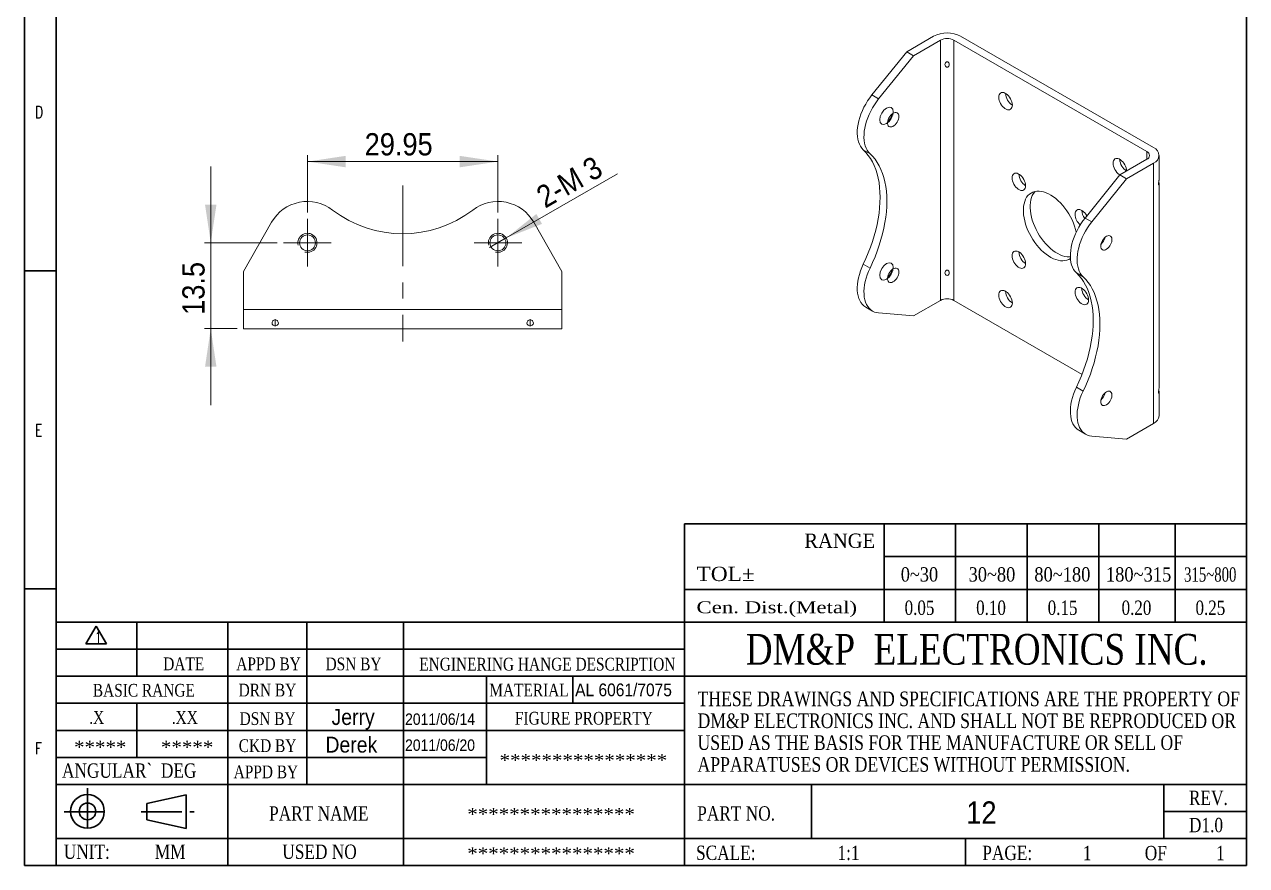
# Model space of a CAD drawing. Header units: millimetres. Extents: x 10 to 202, y 2 to 295.
# Drawn here: x 10 to 202.2, y 2.5 to 134.7 of the extents above; entities that cross this region are included whole.
import ezdxf

# ---------------------------------------------------------------- set-up
doc = ezdxf.new("R2010")
doc.units = ezdxf.units.MM
doc.linetypes.add('CENTER', pattern=[10.16, 6.35, -1.27, 1.27, -1.27])
doc.linetypes.add('CENTERX2', pattern=[20.32, 12.7, -2.54, 2.54, -2.54])
doc.layers.add('SLD-0', color=179, linetype='Continuous')
for name, color, linetype, lineweight in [('中心線2', 1, 'CENTER', 15), ('尺寸標柱線', 3, 'Continuous', 15), ('文字線性', 179, 'Continuous', 15)]:
    doc.layers.add(name, color=color, linetype=linetype, lineweight=lineweight)
doc.styles.add('SLDTEXTSTYLE0', font='GOTHIC.TTF', dxfattribs={"width": 0.913})
doc.styles.add('SLDTEXTSTYLE10', font='times.ttf', dxfattribs={"width": 1.26888})
doc.styles.add('SLDTEXTSTYLE11', font='times.ttf', dxfattribs={"width": 0.786331})
doc.styles.add('SLDTEXTSTYLE12', font='times.ttf', dxfattribs={"width": 0.8})
doc.styles.add('SLDTEXTSTYLE13', font='times.ttf', dxfattribs={"width": 1.090687})
doc.styles.add('SLDTEXTSTYLE14', font='txt_____.ttf', dxfattribs={"width": 0.75})
doc.styles.add('SLDTEXTSTYLE15', font='txt_____.ttf', dxfattribs={"width": 0.7})
doc.styles.add('SLDTEXTSTYLE3', font='times.ttf', dxfattribs={"width": 0.950828})
doc.styles.add('SLDTEXTSTYLE4', font='times.ttf', dxfattribs={"width": 1.081739})
doc.styles.add('SLDTEXTSTYLE5', font='times.ttf', dxfattribs={"width": 0.846979})
doc.styles.add('SLDTEXTSTYLE6', font='times.ttf', dxfattribs={"width": 0.850598})
doc.styles.add('SLDTEXTSTYLE7', font='times.ttf', dxfattribs={"width": 0.853029})
doc.styles.add('SLDTEXTSTYLE8', font='times.ttf', dxfattribs={"width": 0.854773})
doc.styles.add('SLDTEXTSTYLE9', font='times.ttf', dxfattribs={"width": 0.683818})
doc.dimstyles.new('SLDDIMSTYLE10', dxfattribs={"dimtxt": 3.5, "dimasz": 6, "dimexe": 0, "dimexo": 0.0625, "dimgap": 0.875, "dimtad": 2, "dimrnd": 1e-09, "dimzin": 12, "dimdsep": 46, "dimtxsty": 'SLDTEXTSTYLE0', "dimsah": 1, "dimcen": 0.09, "dimadec": 0, "dimazin": 0, "dimtfac": 1, "dimtofl": 0, "dimtmove": 0, "dimatfit": 3, "dimfxl": 0, "dimtolj": 1, "dimtzin": 12, "dimarcsym": 0})
doc.dimstyles.new('SLDDIMSTYLE8', dxfattribs={"dimtxt": 3.5, "dimasz": 6, "dimexe": 0, "dimexo": 0.0625, "dimgap": 0.875, "dimtad": 2, "dimrnd": 1e-09, "dimzin": 12, "dimdsep": 46, "dimtxsty": 'SLDTEXTSTYLE0', "dimsah": 1, "dimcen": 0.09, "dimadec": 0, "dimazin": 0, "dimtfac": 1, "dimtmove": 0, "dimatfit": 3, "dimfxl": 0, "dimtolj": 1, "dimtzin": 12, "dimarcsym": 0})
doc.dimstyles.new('SLDDIMSTYLE9', dxfattribs={"dimtxt": 3.5, "dimasz": 6, "dimexe": 0, "dimexo": 0.0625, "dimgap": 0.875, "dimtad": 2, "dimdec": 1, "dimrnd": 1e-09, "dimzin": 12, "dimdsep": 46, "dimtxsty": 'SLDTEXTSTYLE0', "dimsah": 1, "dimcen": 0.09, "dimadec": 0, "dimazin": 0, "dimtfac": 1, "dimtdec": 1, "dimtofl": 0, "dimtmove": 0, "dimatfit": 3, "dimfxl": 0, "dimtolj": 1, "dimtzin": 12, "dimarcsym": 0})

# ---------------------------------------------------------------- blocks, each defined once
blk = doc.blocks.new('SW_NOTE_1')
at = {"layer": 'SLD-0', "color": 0, "char_height": 2.3, "attachment_point": 1, "style": 'SLDTEXTSTYLE12'}
for s, insert in [('THESE DRAWINGS AND SPECIFICATIONS ARE THE PROPERTY OF', (0, 3.02)), ('DM&P ELECTRONICS INC. AND SHALL NOT BE REPRODUCED OR ', (0, -0.42)), ('USED AS THE BASIS FOR THE MANUFACTURE OR SELL OF ', (0, -3.86)), ('APPARATUSES OR DEVICES WITHOUT PERMISSION.', (0, -7.29))]:
    blk.add_mtext(s, dxfattribs=dict(at, insert=insert))
blk = doc.blocks.new('*D39')
at = {"layer": '尺寸標柱線', "color": 5}
for p, q in [((39.3, 100.39), (39.3, 112.39)), ((49.76, 100.39), (38.3, 100.39)), ((39.3, 100.39), (39.3, 86.89)), ((43.43, 86.89), (38.3, 86.89)), ((39.3, 86.89), (39.3, 74.89))]:
    blk.add_line(p, q, dxfattribs=at)
for points in [[(39.3, 100.39), (40.2, 106.39), (38.4, 106.39)], [(39.3, 86.89), (38.4, 80.89), (40.2, 80.89)]]:
    blk.add_solid(points, dxfattribs=at)
at = {"layer": '尺寸標柱線', "color": 5, "insert": (34.83, 89.06), "char_height": 3.5, "attachment_point": 1, "rotation": 90, "style": 'SLDTEXTSTYLE0'}
blk.add_mtext('13.5', dxfattribs=at)
blk = doc.blocks.new('*D40')
at = {"layer": '尺寸標柱線', "color": 5}
for p, q in [((54.51, 105.14), (54.51, 114.15)), ((84.46, 105.14), (84.46, 114.15)), ((54.51, 113.15), (84.46, 113.15))]:
    blk.add_line(p, q, dxfattribs=at)
for points in [[(54.51, 113.15), (60.51, 112.25), (60.51, 114.05)], [(84.46, 113.15), (78.46, 114.05), (78.46, 112.25)]]:
    blk.add_solid(points, dxfattribs=at)
at = {"layer": '尺寸標柱線', "color": 5, "insert": (63.51, 117.62), "char_height": 3.5, "attachment_point": 1, "style": 'SLDTEXTSTYLE0'}
blk.add_mtext('29.95', dxfattribs=at)
blk = doc.blocks.new('*D41')
at = {"layer": '尺寸標柱線', "color": 5}
for q in [(103.25, 111.24), (83.16, 99.64)]:
    blk.add_line((85.76, 101.14), q, dxfattribs=at)
blk.add_solid([(85.76, 101.14), (91.4, 103.36), (90.5, 104.91)], dxfattribs=at)
at = {"layer": '尺寸標柱線', "color": 5, "char_height": 3.5, "attachment_point": 1, "rotation": 30, "style": 'SLDTEXTSTYLE0'}
for s, insert in [('3', (97.43, 112.98)), ('2-M', (90.14, 108.77))]:
    blk.add_mtext(s, dxfattribs=dict(at, insert=insert))
blk = doc.blocks.new('SW_CENTERMARKSYMBOL_20')
at = {"layer": '中心線2', "color": 0}
for p, q in [((0, 2.5), (0, 3.75)), ((0, 0), (0, 2.5)), ((-2.5, 0), (-3.75, 0)), ((0, 0), (-2.5, 0)), ((0, 0), (0, -2.5)), ((0, 0), (2.5, 0)), ((2.5, 0), (3.75, 0)), ((0, -2.5), (0, -3.75))]:
    blk.add_line(p, q, dxfattribs=at)
blk = doc.blocks.new('SW_CENTERMARKSYMBOL_21')
at = {"layer": '中心線2', "color": 0}
for p, q in [((0, 2.5), (0, 3.75)), ((0, 0), (0, 2.5)), ((-2.5, 0), (-3.75, 0)), ((0, 0), (-2.5, 0)), ((0, 0), (0, -2.5)), ((0, 0), (2.5, 0)), ((2.5, 0), (3.75, 0)), ((0, -2.5), (0, -3.75))]:
    blk.add_line(p, q, dxfattribs=at)

msp = doc.modelspace()

# ---------------------------------------------------------------- linework, layer by layer
at = {"color": 7, "linetype": 'Continuous', "lineweight": 15}
for p, q in [((152.99004, 132.85592), (148.74739, 130.4067)), ((187.56761, 115.34393), (157.23268, 132.85592)), ((149.80805, 129.79439), (154.0507, 132.24361)), ((154.0507, 132.24361), (154.0507, 91.33492)), ((186.50695, 114.73163), (156.17202, 132.24361)), ((156.17202, 132.24361), (156.17202, 91.33492)), ((143.27838, 123.62665), (148.74739, 130.4067)), ((149.80805, 129.79439), (144.33904, 123.01434)), ((149.80805, 129.79439), (148.74739, 130.4067)), ((144.33904, 123.01434), (143.27838, 123.62665)), ((142.98076, 114.39377), (141.9201, 115.00608)), ((186.50695, 113.50702), (182.26431, 111.05779)), ((188.44629, 110.44365), (188.44629, 114.11932)), ((183.32497, 110.44549), (187.56761, 112.89471)), ((187.56761, 71.98601), (187.56761, 112.89471)), ((176.7953, 104.27775), (182.26431, 111.05779)), ((183.32497, 110.44549), (177.85596, 103.66544)), ((183.32497, 110.44549), (182.26431, 111.05779)), ((188.44629, 77.70035), (188.44629, 109.62959)), ((176.7953, 104.27775), (177.85596, 103.66544)), ((48.87056, 103.61959), (44.43373, 95.88524)), ((94.53373, 95.88524), (90.0969, 103.61959)), ((142.98076, 96.40368), (141.9201, 97.01599)), ((44.43373, 89.88524), (44.43373, 95.88524)), ((94.53373, 95.88524), (94.53373, 89.88524)), ((175.43702, 95.65718), (176.49768, 95.04487)), ((154.0507, 91.33492), (149.80805, 88.88569)), ((156.17202, 91.33492), (176.32454, 79.70111)), ((94.53373, 89.88524), (44.43373, 89.88524)), ((44.43373, 86.88524), (44.43373, 89.88524)), ((94.53373, 89.88524), (94.53373, 86.88524)), ((142.31568, 90.25841), (143.37634, 89.64611)), ((144.33904, 89.35135), (149.80805, 88.88569)), ((94.53373, 86.88524), (44.43373, 86.88524)), ((175.43702, 77.66709), (176.49768, 77.05478)), ((188.44629, 73.21063), (188.44629, 76.88632)), ((187.56761, 71.98601), (183.32497, 69.53679)), ((175.8326, 70.90951), (176.89326, 70.2972)), ((177.85596, 70.00245), (183.32497, 69.53679))]:
    msp.add_line(p, q, dxfattribs=at)
at = {"color": 8, "linetype": 'Continuous', "lineweight": 15}
for p, q in [((186.50695, 113.50701), (186.50695, 114.73163)), ((49.43373, 87.33382), (49.43373, 88.30717)), ((89.53373, 87.33382), (89.53373, 88.30717))]:
    msp.add_line(p, q, dxfattribs=at)
at = {"color": 7, "linetype": 'Continuous', "lineweight": 15, "flags": 128}
for points in [[(141.9201, 115.00608), (141.68391, 115.25994), (141.47895, 115.55471), (141.30688, 115.888), (141.16906, 116.25714), (141.06662, 116.65915), (141.00038, 117.09081), (140.97087, 117.54863), (140.97832, 118.02894), (141.02269, 118.52787), (141.1036, 119.0414), (141.22041, 119.56541), (141.37219, 120.09567), (141.5577, 120.62793), (141.77546, 121.15789), (142.02371, 121.6813), (142.30046, 122.19394), (142.60348, 122.69169), (142.93033, 123.17055), (143.27838, 123.62665)], [(144.33904, 123.01434), (143.99099, 122.55824), (143.66414, 122.07939), (143.36112, 121.58164), (143.08437, 121.06899), (142.83612, 120.54559), (142.61836, 120.01562), (142.43285, 119.48337), (142.28107, 118.9531), (142.16426, 118.42909), (142.08335, 117.91556), (142.03898, 117.41663), (142.03153, 116.93633), (142.06104, 116.4785), (142.12728, 116.04685), (142.22972, 115.64483), (142.36754, 115.27569), (142.53961, 114.9424), (142.74457, 114.64764), (142.98076, 114.39377)], [(165.3644, 122.03772), (165.34634, 121.82308), (165.29278, 121.63661), (165.20554, 121.48465), (165.08758, 121.37237), (164.94293, 121.3036), (164.77652, 121.28069), (164.59401, 121.3044), (164.40161, 121.37394), (164.20588, 121.48693), (164.01348, 121.63953), (163.83097, 121.82654), (163.66455, 122.0416), (163.51991, 122.27737), (163.40195, 122.52583), (163.31471, 122.77853), (163.26114, 123.02684), (163.24308, 123.26233), (163.26114, 123.47696), (163.31471, 123.66343), (163.40195, 123.8154), (163.51991, 123.92767), (163.66455, 123.99644), (163.83097, 124.01936), (164.01348, 123.99564), (164.20588, 123.92611), (164.40161, 123.81311), (164.59401, 123.66051), (164.77652, 123.4735), (164.94293, 123.25845), (165.08758, 123.02267), (165.20554, 122.77421), (165.29278, 122.52152), (165.34634, 122.2732), (165.3644, 122.03772)], [(147.50996, 120.24108), (147.49186, 120.43609), (147.43833, 120.60223), (147.35153, 120.7327), (147.23504, 120.82215), (147.09362, 120.86692), (146.93305, 120.86518), (146.75992, 120.81699), (146.58131, 120.72434), (146.40453, 120.59102), (146.23682, 120.42248), (146.08504, 120.22562), (145.95542, 120.0085), (145.85325, 119.78002), (145.78273, 119.54952), (145.74673, 119.32644), (145.74673, 119.11993), (145.78273, 118.93841), (145.85325, 118.78935), (145.95542, 118.67882), (146.08504, 118.61137), (146.23682, 118.58974), (146.40453, 118.61483), (146.58131, 118.68561), (146.75992, 118.79918), (146.93305, 118.9509), (147.09362, 119.13454), (147.23504, 119.34259), (147.35153, 119.56654), (147.43833, 119.79722), (147.49186, 120.02517), (147.50996, 120.24108)], [(141.9201, 97.01599), (142.32989, 97.90486), (142.70826, 98.80044), (143.05409, 99.70005), (143.36633, 100.60102), (143.64406, 101.50066), (143.88646, 102.39629), (144.0928, 103.28525), (144.26246, 104.1649), (144.39496, 105.0326), (144.48987, 105.88578), (144.54694, 106.7219), (144.56598, 107.53847), (144.54694, 108.33305), (144.48987, 109.10329), (144.39496, 109.84688), (144.26246, 110.56161), (144.0928, 111.24536), (143.88646, 111.89609), (143.64406, 112.51185), (143.36633, 113.09083), (143.05409, 113.63129), (142.70826, 114.13162), (142.32989, 114.59034), (141.9201, 115.00608)], [(142.98076, 114.39377), (143.39055, 113.97804), (143.76892, 113.51932), (144.11475, 113.01898), (144.42699, 112.47852), (144.70472, 111.89955), (144.94712, 111.28378), (145.15346, 110.63305), (145.32313, 109.9493), (145.45562, 109.23457), (145.55053, 108.49098), (145.6076, 107.72075), (145.62664, 106.92616), (145.6076, 106.1096), (145.55053, 105.27348), (145.45562, 104.42029), (145.32313, 103.55259), (145.15346, 102.67295), (144.94712, 101.78399), (144.70472, 100.88835), (144.42699, 99.98871), (144.11475, 99.08775), (143.76892, 98.18813), (143.39055, 97.29256), (142.98076, 96.40368)], [(182.26377, 111.05711), (182.16645, 111.11852), (181.97405, 111.27112), (181.79154, 111.45813), (181.62512, 111.67318), (181.48048, 111.90896), (181.36252, 112.15742), (181.27528, 112.41011), (181.22171, 112.65843), (181.20365, 112.89391), (181.22171, 113.10855), (181.27528, 113.29502), (181.36252, 113.44698), (181.48048, 113.55926), (181.62512, 113.62802), (181.79154, 113.65094), (181.97405, 113.62723), (182.16645, 113.55769), (182.36218, 113.4447), (182.55458, 113.2921), (182.73709, 113.10508), (182.9035, 112.89003), (183.04815, 112.65426), (183.1661, 112.40579), (183.25335, 112.1531), (183.30691, 111.90478), (183.32497, 111.6693)], [(165.32911, 110.58569), (165.34716, 110.80033), (165.40073, 110.9868), (165.48797, 111.13876), (165.60593, 111.25104), (165.75057, 111.31981), (165.91699, 111.34272), (166.0995, 111.31901), (166.2919, 111.24947), (166.48763, 111.13648), (166.68003, 110.98388), (166.86254, 110.79687), (167.02896, 110.58181), (167.1736, 110.34604), (167.29156, 110.09758), (167.3788, 109.84488), (167.43237, 109.59657), (167.45043, 109.36108), (167.43237, 109.14645), (167.3788, 108.95998), (167.29156, 108.80802), (167.1736, 108.69574), (167.02896, 108.62697), (166.86254, 108.60405), (166.68003, 108.62777), (166.48763, 108.69731), (166.2919, 108.8103), (166.0995, 108.9629), (165.91699, 109.14991), (165.75057, 109.36497), (165.60593, 109.60074), (165.48797, 109.8492), (165.40073, 110.10189), (165.34716, 110.35021), (165.32911, 110.58569)], [(174.49978, 97.94012), (174.23534, 97.78099), (173.94138, 97.66143), (173.62587, 97.58639), (173.2914, 97.55649), (172.94077, 97.57196), (172.57686, 97.63269), (172.2027, 97.73817), (171.82139, 97.88753), (171.43609, 98.07953), (171.04998, 98.31257), (170.66628, 98.58474), (170.28815, 98.89376), (169.91874, 99.23709), (169.5611, 99.61187), (169.21819, 100.015), (168.89287, 100.44314), (168.58781, 100.89275), (168.30556, 101.36009), (168.04845, 101.84129), (167.81861, 102.33238), (167.61794, 102.82927), (167.44811, 103.32785), (167.31053, 103.82399), (167.20634, 104.31358), (167.13639, 104.79256), (167.10127, 105.25696), (167.10127, 105.70293), (167.13639, 106.12678), (167.20634, 106.525), (167.31053, 106.89429), (167.44811, 107.23158), (167.61794, 107.53408), (167.81861, 107.79929), (168.04845, 108.025), (168.30556, 108.20935), (168.58781, 108.35081), (168.89287, 108.44821), (169.21819, 108.50074), (169.5611, 108.50796), (169.91874, 108.46982), (170.28815, 108.38663), (170.66628, 108.25908), (171.04998, 108.08822), (171.43609, 107.87548), (171.82139, 107.62261), (172.2027, 107.33172), (172.57686, 107.00521), (172.94077, 106.64578), (173.2914, 106.25642), (173.62587, 105.84035), (173.94138, 105.40102), (174.23534, 104.94208), (174.5053, 104.46731), (174.74903, 103.98066), (174.96451, 103.48616), (175.14995, 102.98791), (175.30381, 102.49003), (175.40985, 102.06553)], [(174.48841, 98.17535), (174.35206, 98.16879), (174.00143, 98.18427), (173.63752, 98.245), (173.26336, 98.35048), (172.88205, 98.49984), (172.49675, 98.69183), (172.11064, 98.92488), (171.72694, 99.19704), (171.34881, 99.50607), (170.9794, 99.84939), (170.62176, 100.22417), (170.27885, 100.6273), (169.95353, 101.05545), (169.64847, 101.50505), (169.36622, 101.97239), (169.10911, 102.4536), (168.87927, 102.94468), (168.6786, 103.44157), (168.50877, 103.94015), (168.37119, 104.43629), (168.267, 104.92588), (168.19705, 105.40486), (168.16193, 105.86926), (168.16193, 106.31524), (168.19705, 106.73909), (168.267, 107.13731), (168.37119, 107.50659), (168.50877, 107.84388), (168.6786, 108.14639), (168.87927, 108.41159), (168.91732, 108.45388)], [(175.43702, 95.65718), (175.20083, 95.91104), (174.99587, 96.2058), (174.82379, 96.5391), (174.68598, 96.90823), (174.58354, 97.31025), (174.5173, 97.7419), (174.48779, 98.19973), (174.49524, 98.68003), (174.5396, 99.17896), (174.62052, 99.6925), (174.73733, 100.2165), (174.88911, 100.74677), (175.07462, 101.27902), (175.29238, 101.80899), (175.54063, 102.3324), (175.81738, 102.84504), (176.1204, 103.34279), (176.44725, 103.82164), (176.7953, 104.27775)], [(175.2286, 104.87084), (175.24666, 105.08547), (175.30022, 105.27194), (175.38747, 105.42391), (175.50542, 105.53618), (175.65007, 105.60495), (175.81648, 105.62787), (175.999, 105.60415), (176.19139, 105.53462), (176.38713, 105.42162), (176.57952, 105.26902), (176.76204, 105.08201), (176.92845, 104.86696), (177.0731, 104.63118), (177.07603, 104.62577)], [(177.85596, 103.66544), (177.50791, 103.20934), (177.18106, 102.73048), (176.87804, 102.23273), (176.60129, 101.72009), (176.35304, 101.19668), (176.13528, 100.66672), (175.94976, 100.13446), (175.79799, 99.6042), (175.68118, 99.08019), (175.60026, 98.56666), (175.5559, 98.06773), (175.54845, 97.58742), (175.57796, 97.1296), (175.6442, 96.69794), (175.74664, 96.29593), (175.88445, 95.92679), (176.05653, 95.5935), (176.26149, 95.29873), (176.49768, 95.04487)], [(179.25911, 99.87166), (179.2772, 100.08757), (179.33074, 100.31552), (179.41753, 100.5462), (179.53403, 100.77015), (179.67545, 100.9782), (179.83601, 101.16184), (180.00915, 101.31356), (180.18776, 101.42713), (180.36454, 101.49791), (180.53225, 101.523), (180.68402, 101.50137), (180.81364, 101.43392), (180.91581, 101.32339), (180.98634, 101.17433), (181.02234, 100.99281), (181.02234, 100.7863), (180.98634, 100.56322), (180.91581, 100.33272), (180.81364, 100.10424), (180.68402, 99.88712), (180.53225, 99.69026), (180.36454, 99.52172), (180.18776, 99.3884), (180.00915, 99.29575), (179.83601, 99.24756), (179.67545, 99.24582), (179.53403, 99.29059), (179.41753, 99.38004), (179.33074, 99.51051), (179.2772, 99.67665), (179.25911, 99.87166)], [(165.32911, 98.33758), (165.34716, 98.55222), (165.40073, 98.73869), (165.48797, 98.89065), (165.60593, 99.00293), (165.75057, 99.07169), (165.91699, 99.09461), (166.0995, 99.0709), (166.2919, 99.00136), (166.48763, 98.88837), (166.68003, 98.73577), (166.86254, 98.54875), (167.02896, 98.3337), (167.1736, 98.09793), (167.29156, 97.84946), (167.3788, 97.59677), (167.43237, 97.34846), (167.45043, 97.11297), (167.43237, 96.89834), (167.3788, 96.71187), (167.29156, 96.5599), (167.1736, 96.44763), (167.02896, 96.37886), (166.86254, 96.35594), (166.68003, 96.37966), (166.48763, 96.44919), (166.2919, 96.56219), (166.0995, 96.71479), (165.91699, 96.9018), (165.75057, 97.11685), (165.60593, 97.35263), (165.48797, 97.60109), (165.40073, 97.85378), (165.34716, 98.1021), (165.32911, 98.33758)], [(142.31568, 90.25841), (142.30046, 90.26728), (142.02371, 90.46039), (141.77546, 90.69718), (141.5577, 90.97572), (141.37219, 91.29379), (141.22041, 91.64882), (141.1036, 92.03796), (141.02269, 92.45807), (140.97832, 92.90578), (140.97087, 93.37748), (141.00038, 93.86938), (141.06662, 94.37751), (141.16906, 94.8978), (141.30688, 95.42606), (141.47895, 95.95803), (141.68391, 96.48943), (141.9201, 97.01599)], [(142.98076, 96.40368), (142.74457, 95.87712), (142.53961, 95.34572), (142.36754, 94.81375), (142.22972, 94.2855), (142.12728, 93.76521), (142.06104, 93.25707), (142.03153, 92.76517), (142.03898, 92.29347), (142.08335, 91.84577), (142.16426, 91.42565), (142.28107, 91.03652), (142.43285, 90.68148), (142.61836, 90.36342), (142.83612, 90.08487), (143.08437, 89.84809), (143.36112, 89.65498), (143.66414, 89.50708), (143.99099, 89.4056), (144.33904, 89.35135)], [(147.50996, 95.78568), (147.49186, 95.9807), (147.43833, 96.14684), (147.35153, 96.2773), (147.23504, 96.36675), (147.09362, 96.41152), (146.93305, 96.40978), (146.75992, 96.3616), (146.58131, 96.26895), (146.40453, 96.13562), (146.23682, 95.96708), (146.08504, 95.77022), (145.95542, 95.55311), (145.85325, 95.32462), (145.78273, 95.09412), (145.74673, 94.87105), (145.74673, 94.66453), (145.78273, 94.48302), (145.85325, 94.33395), (145.95542, 94.22342), (146.08504, 94.15597), (146.23682, 94.13434), (146.40453, 94.15943), (146.58131, 94.23022), (146.75992, 94.34379), (146.93305, 94.4955), (147.09362, 94.67914), (147.23504, 94.8872), (147.35153, 95.11114), (147.43833, 95.34182), (147.49186, 95.56977), (147.50996, 95.78568)], [(175.43702, 77.66709), (175.84681, 78.55596), (176.22518, 79.45154), (176.571, 80.35115), (176.88324, 81.25211), (177.16098, 82.15175), (177.40338, 83.04739), (177.60971, 83.93635), (177.77938, 84.81599), (177.91187, 85.6837), (178.00679, 86.53688), (178.06386, 87.373), (178.0829, 88.18956), (178.06386, 88.98415), (178.00679, 89.75438), (177.91187, 90.49797), (177.77938, 91.21271), (177.60971, 91.89645), (177.40338, 92.54718), (177.16098, 93.16295), (176.88324, 93.74192), (176.571, 94.28239), (176.22518, 94.78272), (175.84681, 95.24144), (175.43702, 95.65718)], [(176.49768, 95.04487), (176.90747, 94.62913), (177.28584, 94.17041), (177.63166, 93.67008), (177.9439, 93.12962), (178.22164, 92.55064), (178.46404, 91.93488), (178.67037, 91.28415), (178.84004, 90.6004), (178.97253, 89.88567), (179.06745, 89.14208), (179.12452, 88.37184), (179.14356, 87.57726), (179.12452, 86.76069), (179.06745, 85.92457), (178.97253, 85.07139), (178.84004, 84.20369), (178.67037, 83.32404), (178.46404, 82.43508), (178.22164, 81.53945), (177.9439, 80.63981), (177.63166, 79.73884), (177.28584, 78.83923), (176.90747, 77.94365), (176.49768, 77.05478)], [(165.3644, 90.92751), (165.34634, 90.71288), (165.29278, 90.52641), (165.20554, 90.37444), (165.08758, 90.26217), (164.94293, 90.1934), (164.77652, 90.17048), (164.59401, 90.1942), (164.40161, 90.26373), (164.20588, 90.37673), (164.01348, 90.52933), (163.83097, 90.71634), (163.66455, 90.93139), (163.51991, 91.16717), (163.40195, 91.41563), (163.31471, 91.66832), (163.26114, 91.91664), (163.24308, 92.15212), (163.26114, 92.36676), (163.31471, 92.55323), (163.40195, 92.70519), (163.51991, 92.81747), (163.66455, 92.88623), (163.83097, 92.90915), (164.01348, 92.88544), (164.20588, 92.8159), (164.40161, 92.70291), (164.59401, 92.55031), (164.77652, 92.3633), (164.94293, 92.14824), (165.08758, 91.91247), (165.20554, 91.664), (165.29278, 91.41131), (165.34634, 91.163), (165.3644, 90.92751)], [(175.2286, 92.62273), (175.24666, 92.83736), (175.30022, 93.02383), (175.38747, 93.17579), (175.50542, 93.28807), (175.65007, 93.35684), (175.81648, 93.37975), (175.999, 93.35604), (176.19139, 93.2865), (176.38713, 93.17351), (176.57952, 93.02091), (176.76204, 92.8339), (176.92845, 92.61884), (177.0731, 92.38307), (177.19105, 92.13461), (177.2783, 91.88191), (177.33186, 91.6336), (177.34992, 91.39811), (177.33186, 91.18348), (177.2783, 90.99701), (177.19105, 90.84505), (177.0731, 90.73277), (176.92845, 90.664), (176.76204, 90.64109), (176.57952, 90.6648), (176.38713, 90.73434), (176.19139, 90.84733), (175.999, 90.99993), (175.81648, 91.18694), (175.65007, 91.402), (175.50542, 91.63777), (175.38747, 91.88623), (175.30022, 92.13893), (175.24666, 92.38724), (175.2286, 92.62273)], [(175.8326, 70.90951), (175.81738, 70.91838), (175.54063, 71.11149), (175.29238, 71.34827), (175.07462, 71.62682), (174.88911, 71.94489), (174.73733, 72.29992), (174.62052, 72.68905), (174.5396, 73.10917), (174.49524, 73.55687), (174.48779, 74.02857), (174.5173, 74.52047), (174.58354, 75.02861), (174.68598, 75.5489), (174.82379, 76.07715), (174.99587, 76.60912), (175.20083, 77.14052), (175.43702, 77.66709)], [(176.49768, 77.05478), (176.26149, 76.52822), (176.05653, 75.99681), (175.88445, 75.46485), (175.74664, 74.93659), (175.6442, 74.4163), (175.57796, 73.90817), (175.54845, 73.41627), (175.5559, 72.94457), (175.60026, 72.49686), (175.68118, 72.07675), (175.79799, 71.68761), (175.94976, 71.33258), (176.13528, 71.01451), (176.35304, 70.73597), (176.60129, 70.49918), (176.87804, 70.30607), (177.18106, 70.15818), (177.50791, 70.0567), (177.85596, 70.00245)], [(179.25911, 75.41627), (179.2772, 75.63217), (179.33074, 75.86013), (179.41753, 76.0908), (179.53403, 76.31475), (179.67545, 76.5228), (179.83601, 76.70645), (180.00915, 76.85816), (180.18776, 76.97173), (180.36454, 77.04251), (180.53225, 77.0676), (180.68402, 77.04598), (180.81364, 76.97852), (180.91581, 76.868), (180.98634, 76.71893), (181.02234, 76.53742), (181.02234, 76.3309), (180.98634, 76.10782), (180.91581, 75.87732), (180.81364, 75.64884), (180.68402, 75.43172), (180.53225, 75.23487), (180.36454, 75.06632), (180.18776, 74.933), (180.00915, 74.84035), (179.83601, 74.79217), (179.67545, 74.79042), (179.53403, 74.83519), (179.41753, 74.92464), (179.33074, 75.05511), (179.2772, 75.22125), (179.25911, 75.41627)]]:
    msp.add_lwpolyline(points, dxfattribs=at)
at = {"color": 7, "linetype": 'Continuous', "lineweight": 0, "flags": 128}
for points in [[(144.50475, 119.73082), (144.58549, 119.30872), (144.81541, 119.04409), (145.15952, 118.97723), (145.56541, 119.11832), (145.97131, 119.44587), (146.31541, 119.91002), (146.54534, 120.44011), (146.62607, 120.95543), (146.54534, 121.37754), (146.31541, 121.64217), (145.97131, 121.70903), (145.56541, 121.56794), (145.15952, 121.24039), (144.81541, 120.77623), (144.58549, 120.24615), (144.50475, 119.73082)], [(144.50475, 95.27543), (144.58549, 94.85332), (144.81541, 94.58869), (145.15952, 94.52183), (145.56541, 94.66292), (145.97131, 94.99047), (146.31541, 95.45462), (146.54534, 95.98471), (146.62607, 96.50004), (146.54534, 96.92214), (146.31541, 97.18677), (145.97131, 97.25363), (145.56541, 97.11254), (145.15952, 96.78499), (144.81541, 96.32084), (144.58549, 95.79075), (144.50475, 95.27543)]]:
    msp.add_lwpolyline(points, dxfattribs=at)
at = {"color": 7, "linetype": 'Continuous', "lineweight": 15}
for centre in [(54.50873, 100.38524), (84.45873, 100.38524)]:
    msp.add_circle(centre, 1.25, dxfattribs=at)
for centre, radius, start, end in [((155.11136, 128.76178), 4.61107, 62.6096835, 117.3903114), ((155.11136, 130.19655), 2.30553, 62.609684, 117.3903108), ((166.56898, 123.95772), 2.26676, 182.0955042, 237.8991304), ((144.44876, 120.98776), 2.01351, 310.8207487, 349.1845858), ((187.10283, 114.11932), 1.30985, 290.7833511, 69.2166026), ((184.52978, 113.58939), 2.26699, 182.0974418, 237.8703005), ((186.27456, 114.11932), 0.65492, 290.7833103, 69.2166435), ((168.67749, 111.29407), 2.28974, 182.4047065, 237.595304), ((54.50873, 100.38524), 6.5, 52.4776423, 150.1591594), ((84.45873, 100.38524), 6.5, 29.8408406, 127.5223577), ((69.48373, 119.88528), 18.08663, 232.4776423, 307.5223577), ((177.58077, 104.9934), 2.35536, 182.9828667, 229.0872838), ((178.56744, 105.5848), 2.28044, 182.555049, 216.9354263), ((177.9611, 101.6415), 2.01851, 310.8700986, 349.135236), ((168.67749, 99.04596), 2.28974, 182.404689, 237.5953111), ((144.44873, 96.53238), 2.01355, 310.8211532, 349.1842142), ((166.56898, 92.84751), 2.26676, 182.0954958, 237.8991388), ((178.57698, 93.3311), 2.28974, 182.4046748, 237.5953151), ((155.11136, 89.28785), 2.30553, 62.609684, 117.3903108), ((177.96109, 77.18611), 2.01852, 310.8702414, 349.135126), ((186.93845, 73.36499), 1.51573, 294.5250696, 354.1546113)]:
    msp.add_arc(centre, radius, start, end, dxfattribs=at)
at = {"color": 7, "linetype": 'Continuous', "lineweight": 0}
for centre in [(54.50873, 100.38524), (84.45873, 100.38524)]:
    msp.add_arc(centre, 1.5, 255, 195, dxfattribs=at)
at = {"color": 7, "linetype": 'Continuous', "lineweight": 15}
for points, knots in [([(154.76723, 128.39144), (154.76723, 128.48266), (154.79084, 128.5779), (154.87442, 128.70573), (154.91091, 128.74536), (155.00063, 128.80403), (155.05529, 128.82288), (155.16815, 128.82273), (155.22291, 128.80379), (155.31351, 128.74394), (155.34925, 128.70445), (155.43151, 128.5781), (155.45547, 128.48283), (155.45549, 128.39144)], [0, 0, 0, 0, 0.25, 0.25, 0.375, 0.375, 0.5, 0.5, 0.625, 0.625, 0.75, 0.75, 1, 1, 1, 1]), ([(155.45549, 128.39144), (155.4555, 128.29993), (155.43155, 128.21239), (155.34933, 128.10308), (155.31379, 128.07035), (155.22325, 128.02141), (155.16825, 128.00644), (155.0566, 128.00609), (155.00141, 128.02072), (154.91047, 128.06917), (154.8742, 128.10218), (154.79099, 128.2123), (154.76723, 128.3001), (154.76723, 128.39144)], [0, 0, 0, 0, 0.25, 0.25, 0.375, 0.375, 0.5, 0.5, 0.625, 0.625, 0.75, 0.75, 1, 1, 1, 1]), ([(188.36628, 109.63929), (188.36725, 109.67549), (188.36919, 109.74781), (188.38484, 109.89101), (188.40983, 110.06886), (188.43202, 110.22767), (188.44289, 110.34716), (188.44663, 110.40979), (188.44595, 110.43776), (188.44581, 110.44365)], [0, 0, 0, 0, 0.131517598, 0.26274491, 0.451246253, 0.706248953, 0.835873059, 0.965463342, 1, 1, 1, 1]), ([(188.40533, 110.03649), (188.40689, 110.02536), (188.41788, 109.94685), (188.4323, 109.84093), (188.4431, 109.72615), (188.44698, 109.64515), (188.44573, 109.57671), (188.43946, 109.52226), (188.42861, 109.48386), (188.4107, 109.45896), (188.38837, 109.47221), (188.36959, 109.53814), (188.36735, 109.60641), (188.36628, 109.63929)], [0, 0, 0, 0, 0.02381993, 0.167977375, 0.252265391, 0.336529311, 0.420785755, 0.505053039, 0.589345023, 0.672787633, 0.816505679, 0.91163103, 1, 1, 1, 1]), ([(154.76723, 95.64815), (154.76723, 95.73937), (154.79084, 95.83462), (154.87442, 95.96244), (154.91091, 96.00207), (155.00063, 96.06074), (155.05529, 96.0796), (155.16815, 96.07944), (155.22291, 96.0605), (155.31351, 96.00065), (155.34925, 95.96116), (155.43151, 95.83481), (155.45547, 95.73954), (155.45549, 95.64815)], [0, 0, 0, 0, 0.25, 0.25, 0.375, 0.375, 0.5, 0.5, 0.625, 0.625, 0.75, 0.75, 1, 1, 1, 1]), ([(155.45549, 95.64815), (155.4555, 95.55664), (155.43155, 95.4691), (155.34933, 95.35979), (155.31379, 95.32706), (155.22325, 95.27812), (155.16825, 95.26316), (155.0566, 95.2628), (155.00141, 95.27743), (154.91047, 95.32588), (154.8742, 95.35889), (154.79099, 95.46902), (154.76723, 95.55681), (154.76723, 95.64815)], [0, 0, 0, 0, 0.25, 0.25, 0.375, 0.375, 0.5, 0.5, 0.625, 0.625, 0.75, 0.75, 1, 1, 1, 1]), ([(49.43373, 87.33382), (49.35406, 87.33382), (49.27736, 87.34795), (49.14687, 87.3969), (49.09419, 87.43082), (48.9711, 87.54982), (48.93373, 87.65241), (48.93373, 87.87544), (48.97107, 87.9979), (49.09532, 88.16012), (49.14806, 88.20975), (49.27747, 88.28386), (49.35563, 88.30717), (49.43373, 88.30717)], [0, 0, 0, 0, 0.125, 0.125, 0.25, 0.25, 0.5, 0.5, 0.75, 0.75, 0.875, 0.875, 1, 1, 1, 1]), ([(49.43373, 88.30717), (49.5118, 88.30717), (49.59016, 88.28378), (49.71944, 88.2097), (49.77274, 88.15948), (49.89658, 87.99736), (49.93372, 87.87548), (49.93374, 87.65247), (49.89635, 87.54944), (49.77229, 87.43006), (49.71991, 87.3966), (49.59011, 87.34801), (49.51337, 87.33383), (49.43373, 87.33382)], [0, 0, 0, 0, 0.125, 0.125, 0.25, 0.25, 0.5, 0.5, 0.75, 0.75, 0.875, 0.875, 1, 1, 1, 1]), ([(89.53373, 87.33382), (89.45406, 87.33382), (89.37736, 87.34795), (89.24687, 87.3969), (89.19419, 87.43082), (89.0711, 87.54982), (89.03373, 87.65241), (89.03373, 87.87544), (89.07107, 87.9979), (89.19532, 88.16012), (89.24806, 88.20975), (89.37747, 88.28386), (89.45563, 88.30717), (89.53373, 88.30717)], [0, 0, 0, 0, 0.125, 0.125, 0.25, 0.25, 0.5, 0.5, 0.75, 0.75, 0.875, 0.875, 1, 1, 1, 1]), ([(89.53373, 88.30717), (89.6118, 88.30717), (89.69016, 88.28378), (89.81944, 88.2097), (89.87274, 88.15948), (89.99658, 87.99736), (90.03372, 87.87548), (90.03374, 87.65247), (89.99635, 87.54944), (89.87229, 87.43006), (89.81991, 87.3966), (89.69011, 87.34801), (89.61337, 87.33383), (89.53373, 87.33382)], [0, 0, 0, 0, 0.125, 0.125, 0.25, 0.25, 0.5, 0.5, 0.75, 0.75, 0.875, 0.875, 1, 1, 1, 1]), ([(188.36628, 76.89601), (188.36725, 76.93215), (188.36918, 77.00436), (188.3848, 77.14739), (188.40977, 77.32514), (188.43196, 77.48392), (188.44286, 77.60342), (188.44662, 77.66621), (188.44595, 77.69433), (188.4458, 77.70035)], [0, 0, 0, 0, 0.131336184, 0.262376783, 0.450767169, 0.705634094, 0.835188926, 0.964709013, 1, 1, 1, 1]), ([(188.40533, 77.29322), (188.40686, 77.28227), (188.41782, 77.20398), (188.43222, 77.09825), (188.44305, 76.98348), (188.44696, 76.90244), (188.44576, 76.83395), (188.43954, 76.77941), (188.42873, 76.74085), (188.41083, 76.71569), (188.38848, 76.72872), (188.36961, 76.79456), (188.36736, 76.86298), (188.36628, 76.89601)], [0, 0, 0, 0, 0.023432379, 0.167464443, 0.251691043, 0.335891029, 0.420085893, 0.504291097, 0.588520412, 0.672082387, 0.816025544, 0.911211586, 1, 1, 1, 1])]:
    msp.add_open_spline(points, degree=3, knots=knots, dxfattribs=at)
at = {"layer": 'SLD-0', "color": 7, "linetype": 'Continuous', "lineweight": 30}
for p, q in [((10, 294.5), (10, 2.5)), ((10, 96), (15, 96)), ((113.8, 56.2082), (202.2, 56.2082)), ((113.8, 56.2082), (113.8, 40.75)), ((145.2, 56.2082), (145.2, 40.75)), ((156.45, 56.2082), (156.45, 40.75)), ((167.7, 56.2082), (167.7, 40.75)), ((178.95, 56.2082), (178.95, 40.75)), ((190.95, 56.2082), (190.95, 40.75)), ((145.2, 51.05547), (202.2, 51.05547)), ((113.8, 45.90273), (202.2, 45.90273)), ((113.8, 40.75), (202.2, 40.75)), ((29.23886, 12.27594), (35.45144, 13.60173)), ((35.45144, 13.60173), (35.45144, 8.29662)), ((29.23886, 12.27594), (29.23886, 9.65899)), ((29.23886, 9.65899), (35.45144, 8.29662)), ((202.2, 2.5), (10, 2.5))]:
    msp.add_line(p, q, dxfattribs=at)
at = {"layer": 'SLD-0', "color": 7, "lineweight": 30}
for p, q in [((15, 289.5), (15, 2.5)), ((202.2, 2.5), (202.2, 289.5)), ((15, 57.75), (15, 2.5)), ((15, 57.75), (15, 2.5)), ((15, 46), (10, 46)), ((202.2, 40.75), (15, 40.75)), ((27.66971, 40.65357), (27.66971, 32.25)), ((41.99095, 40.75), (41.99095, 15.24993)), ((54.39893, 40.75), (54.39893, 15.24993)), ((69.6, 2.5), (69.6, 40.75)), ((113.8, 40.75), (113.8, 2.5)), ((21.27295, 40.14141), (19.66119, 37.34976)), ((22.88471, 37.34976), (21.27295, 40.14141)), ((19.66119, 37.34976), (22.88471, 37.34976)), ((113.8, 36.5), (15, 36.5)), ((202.2, 32.25), (15, 32.25)), ((82.68005, 32.25), (82.68005, 15.24993)), ((96.25378, 32.25), (96.25378, 28)), ((113.8, 28), (15, 28)), ((27.66971, 28), (27.66971, 19.5)), ((113.8, 23.75), (15, 23.75)), ((82.68005, 19.5), (15, 19.5)), ((69.6, 15.24993), (15, 15.24993)), ((41.99095, 15.24993), (41.99095, 2.5)), ((69.6, 15.24993), (202.2, 15.24993)), ((133.8, 15.24993), (133.8, 6.75)), ((189.2, 6.75), (189.2, 15.24993)), ((202.2, 11), (189.2, 11)), ((15, 6.75), (202.2, 6.75)), ((158, 2.5), (158, 6.75))]:
    msp.add_line(p, q, dxfattribs=at)
at = {"layer": 'SLD-0', "color": 7, "linetype": 'CENTER', "lineweight": 30}
for p, q in [((19.8923, 14.68467), (19.8923, 7.66842)), ((16.27007, 10.96191), (23.62537, 10.96191)), ((28.3806, 10.95601), (36.67153, 10.95601))]:
    msp.add_line(p, q, dxfattribs=at)
at = {"layer": 'SLD-0', "color": 7, "linetype": 'Continuous', "lineweight": 30}
for centre, radius in [((19.912, 11.00806), 2.65139), ((19.92045, 11.00507), 1.30277)]:
    msp.add_circle(centre, radius, dxfattribs=at)
at = {"layer": '中心線2', "color": 1, "linetype": 'CENTERX2', "lineweight": 0}
msp.add_line((69.48373, 109.40633), (69.48373, 84.88524), dxfattribs=at)

# ---------------------------------------------------------------- block references
at = {"layer": 'SLD-0', "color": 7}
msp.add_blockref('SW_NOTE_1', (115.85331, 26.82986), dxfattribs=at)
at = {"layer": '中心線2', "color": 1}
for name, p in [('SW_CENTERMARKSYMBOL_20', (54.50873, 100.38524)), ('SW_CENTERMARKSYMBOL_21', (84.45873, 100.38524))]:
    msp.add_blockref(name, p, dxfattribs=at)

# ---------------------------------------------------------------- texts
at = {"layer": 'SLD-0', "color": 7, "attachment_point": 1}
for s, insert, char_height, style in [('D', (11.66667, 121.85242), 1.85208, 'SLDTEXTSTYLE14'), ('E', (11.66667, 71.85242), 1.85208, 'SLDTEXTSTYLE14'), ('RANGE', (132.65198, 54.68408), 2.25, 'SLDTEXTSTYLE3'), ('TOL±', (115.69158, 49.4706), 2.25, 'SLDTEXTSTYLE4'), ('0~30', (147.81881, 49.38967), 2.25, 'SLDTEXTSTYLE5'), ('30~80', (158.48586, 49.38967), 2.25, 'SLDTEXTSTYLE6'), ('80~180', (168.825, 49.38967), 2.25, 'SLDTEXTSTYLE7'), ('180~315', (180.075, 49.38967), 2.25, 'SLDTEXTSTYLE8'), ('315~800', (192.375, 49.37087), 2.25, 'SLDTEXTSTYLE9'), ('Cen. Dist.(Metal)', (115.69158, 44.03398), 1.875, 'SLDTEXTSTYLE10'), ('0.05', (148.425, 44.14746), 2.25, 'SLDTEXTSTYLE11'), ('0.10', (159.675, 44.14746), 2.25, 'SLDTEXTSTYLE11'), ('0.15', (170.925, 44.14746), 2.25, 'SLDTEXTSTYLE11'), ('0.20', (182.55, 44.14746), 2.25, 'SLDTEXTSTYLE11'), ('0.25', (194.175, 44.14746), 2.25, 'SLDTEXTSTYLE11'), ('1', (21.06793, 39.25173), 1.8, 'SLDTEXTSTYLE15'), ('DM&P  ELECTRONICS INC.', (123.44144, 38.90286), 4.83, 'SLDTEXTSTYLE12'), ('DATE', (31.82831, 35.2057), 2, 'SLDTEXTSTYLE12'), ('APPD BY', (43.32063, 35.2057), 2, 'SLDTEXTSTYLE12'), ('DSN BY', (57.36005, 35.18965), 2, 'SLDTEXTSTYLE12'), ('ENGINERING HANGE DESCRIPTION', (72.09971, 35.15517), 2, 'SLDTEXTSTYLE12'), ('BASIC RANGE', (20.75673, 31.05028), 2, 'SLDTEXTSTYLE12'), ('DRN BY', (43.68712, 31.08105), 2, 'SLDTEXTSTYLE12'), ('MATERIAL', (83.10882, 31.08105), 2, 'SLDTEXTSTYLE12'), ('.X', (20.19715, 26.76954), 2, 'SLDTEXTSTYLE12'), ('.XX', (33.17487, 26.76954), 2, 'SLDTEXTSTYLE12'), ('DSN BY', (43.84074, 26.5948), 2, 'SLDTEXTSTYLE12'), ('FIGURE PROPERTY', (87.12867, 26.65517), 2, 'SLDTEXTSTYLE12'), ('F', (11.66667, 21.85242), 1.85208, 'SLDTEXTSTYLE14'), ('*****', (17.80308, 22.1132), 2, 'SLDTEXTSTYLE13'), ('*****', (31.46633, 22.1132), 2, 'SLDTEXTSTYLE13'), ('CKD BY', (43.70463, 22.3448), 2, 'SLDTEXTSTYLE12'), ('****************', (84.72589, 20.03732), 2, 'SLDTEXTSTYLE13'), ('ANGULAR`  DEG', (15.90436, 18.54933), 2.25, 'SLDTEXTSTYLE12'), ('APPD BY', (42.90481, 18.22448), 2, 'SLDTEXTSTYLE12'), ('REV.', (193.14074, 14.26396), 2.25, 'SLDTEXTSTYLE12'), ('PART NAME', (48.47219, 11.81851), 2.25, 'SLDTEXTSTYLE12'), ('****************', (79.64516, 11.56882), 2, 'SLDTEXTSTYLE13'), ('PART NO.', (115.80647, 11.81851), 2.25, 'SLDTEXTSTYLE12'), ('D1.0', (193.14074, 9.98848), 2.25, 'SLDTEXTSTYLE12'), ('UNIT:', (16.18151, 5.79971), 2.25, 'SLDTEXTSTYLE12'), ('MM', (30.4949, 5.79971), 2.25, 'SLDTEXTSTYLE12'), ('USED NO', (50.55416, 5.79971), 2.25, 'SLDTEXTSTYLE12'), ('****************', (79.64516, 5.37905), 2, 'SLDTEXTSTYLE13'), ('SCALE:', (115.61877, 5.62875), 2.25, 'SLDTEXTSTYLE12'), ('1:1', (137.86465, 5.62875), 2.25, 'SLDTEXTSTYLE12'), ('PAGE:', (160.63694, 5.61579), 2.25, 'SLDTEXTSTYLE12'), ('1', (176.45779, 5.59406), 2.25, 'SLDTEXTSTYLE12'), ('OF', (186.18995, 5.59406), 2.25, 'SLDTEXTSTYLE12'), ('1', (197.39356, 5.59406), 2.25, 'SLDTEXTSTYLE12')]:
    msp.add_mtext(s, dxfattribs=dict(at, insert=insert, char_height=char_height, style=style))
at = {"layer": '文字線性', "color": 5, "attachment_point": 1, "style": 'SLDTEXTSTYLE0'}
for s, insert, char_height in [('AL 6061/7075', (96.61514, 31.11294), 2), ('Jerry', (58.30067, 27.0964), 2.5), ('2011/06/14', (69.85878, 26.40739), 1.8), ('Derek', (57.3406, 22.75352), 2.5), ('2011/06/20', (69.85878, 22.32468), 1.8), ('12', (158.12889, 12.58263), 3.5)]:
    msp.add_mtext(s, dxfattribs=dict(at, insert=insert, char_height=char_height))

# ---------------------------------------------------------------- dimensions: what is measured, and where the dimension line sits
at = {"layer": '尺寸標柱線', "color": 5}
dim = msp.add_linear_dim(base=(84.45873, 113.15192), p1=(54.50873, 104.13524), p2=(84.45873, 104.13524), dimstyle='SLDDIMSTYLE10', dxfattribs=at)
dim.commit()
dim.dimension.update_dxf_attribs({"geometry": '*D40', "text_midpoint": (69.32349, 113.15192), "dimtype": 160})
dim = msp.add_diameter_dim_2p(p1=(83.15969, 99.63524), p2=(85.75777, 101.13524), text='2-M<>', dimstyle='SLDDIMSTYLE8', override={"dimpost": '<>'}, dxfattribs=at)
dim.commit()
dim.dimension.update_dxf_attribs({"geometry": '*D41', "text_midpoint": (97.33116, 107.81714), "dimtype": 163})
dim = msp.add_linear_dim(base=(39.30354, 86.88524), p1=(50.75873, 100.38524), p2=(44.43373, 86.88524), angle=90, dimstyle='SLDDIMSTYLE9', dxfattribs=at)
dim.commit()
dim.dimension.update_dxf_attribs({"geometry": '*D39', "text_midpoint": (39.30354, 93.57926), "dimtype": 160})

doc.saveas('drawing.dxf')
